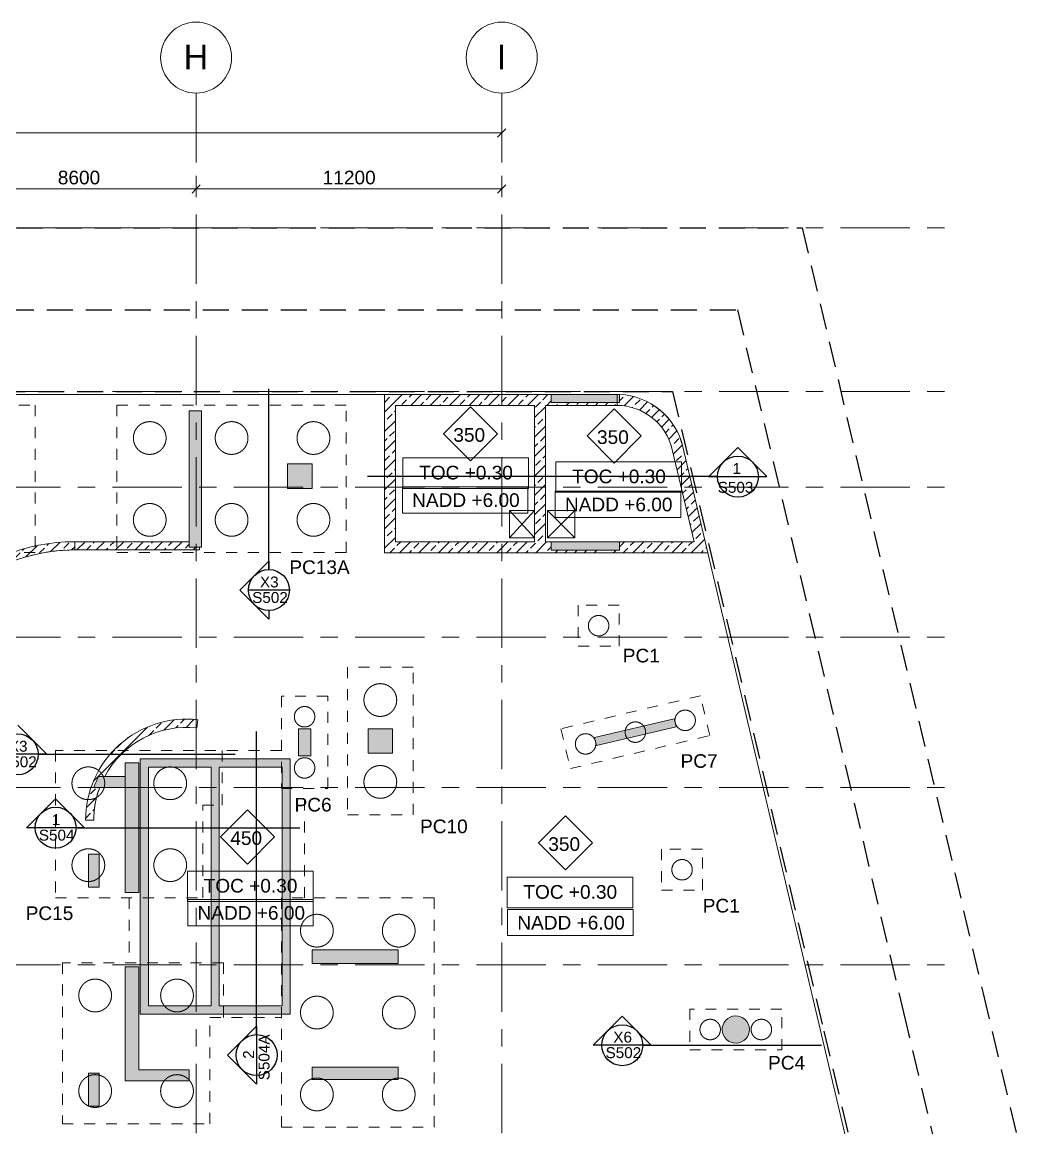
# Model space of a CAD drawing. Header units: millimetres. Extents: x -13051 to 175228, y -26353 to 75386.
# Drawn here: x 67793 to 104396, y 11369 to 51881 of the extents above; entities that cross this region are included whole.
import ezdxf

# ---------------------------------------------------------------- set-up
doc = ezdxf.new("R2010")
doc.units = ezdxf.units.MM
for name, pattern in [('DASH 2mm', [800, 400, -400]), ('Dashed', [3810, 2540, -1270]), ('Grid Line', [4445, 2540, -635, 635, -635]), ('Hidden', [1428.75, 952.5, -476.25])]:
    doc.linetypes.add(name, pattern=pattern)
for name, color, linetype, lineweight in [('A-ANNO-DIMS', 211, 'Continuous', 5), ('A-ANNO-DIMS-200', 211, 'Continuous', 5), ('A-DETL', 90, 'Continuous', 5), ('A-WALL', 113, 'Continuous', 5), ('A-WALL-HDLN', 110, 'Continuous', 5), ('A-WALL-PATT', 111, 'Continuous', 15), ('G-ANNO-DIMS', 111, 'Continuous', 5), ('G-ANNO-TEXT', 231, 'Continuous', 5), ('I-WALL', 2, 'Continuous', 5), ('S-COLS', 52, 'Continuous', 5), ('S-COLS-HDLN', 52, 'Dashed', 5), ('S-FNDN', 32, 'Continuous', 15), ('S-FNDN-HDLN', 4, 'DASH 2mm', 5), ('S-FNDN-IDEN', 2, 'Continuous', 5), ('S-GRID', 1, 'Continuous', 5), ('S-GRID-IDEN', 1, 'Continuous', 5)]:
    doc.layers.add(name, color=color, linetype=linetype, lineweight=lineweight)
doc.styles.add('Arial', font='arial.ttf', dxfattribs={"height": 900})
doc.styles.add('Arial_1', font='arial.ttf', dxfattribs={"height": 500})
doc.styles.add('Arial_3', font='arial.ttf', dxfattribs={"height": 400})
doc.dimstyles.new('Diagonal_-_2_5mm_Round_5mm_-2_5', dxfattribs={"dimscale": 304.8, "dimtxt": 1.673654, "dimasz": 0.984252, "dimexe": 0.065617, "dimexo": 0.0625, "dimgap": 0.065617, "dimtad": 1, "dimdec": 0, "dimlfac": 304.8, "dimrnd": 5, "dimdsep": 46, "dimtxsty": 'Arial_1', "dimblk1": 'OBLIQUE', "dimblk2": 'OBLIQUE', "dimsah": 1, "dimcen": 0.09, "dimazin": 0, "dimtfac": 1, "dimtdec": 4, "dimtix": 1, "dimtmove": 0, "dimatfit": 3, "dimfxl": 0.005167, "dimfxlon": 1, "dimtvp": 1, "dimtolj": 1, "dimtzin": 0, "dimarcsym": 2})
pattern_1 = [(45, (0, 0), (-356.4037, 356.4037), []), (45, (356.4, 0), (-356.4037, 356.4037), [252.016, -126.008])]

# ---------------------------------------------------------------- blocks, each defined once
blk = doc.blocks.new('W SH7 - W SH-6375109-FOUNDATION LAYOUT PLAN')
at = {"layer": 'A-WALL-PATT', "lineweight": 5}
blk.add_hatch(color=256, dxfattribs=at).paths.add_polyline_path([(71076, 23844), (71570, 23844), (71570, 24244), (70595, 24244), (70533, 24113), (70477, 23980), (70426, 23844)])
at = {"layer": 'A-WALL', "lineweight": 15}
for p, q in [((71570, 24244), (70595, 24244)), ((71570, 23844), (71570, 24244)), ((70426, 23844), (71570, 23844))]:
    blk.add_line(p, q, dxfattribs=at)
blk.add_arc((73820, 22644), 3600, 153.6122, 160.5288, dxfattribs=at)
blk = doc.blocks.new('Concrete-Round-Column - P3-D750-L17m-6777132-FOUNDATION LAYOUT PLAN')
at = {"layer": 'S-COLS-HDLN'}
for start, end in [(0, 180), (180, 0)]:
    blk.add_arc((0, 0), 375, start, end, dxfattribs=at)
blk = doc.blocks.new('Concrete-Round-Column - P3-D1200-L17m-6780020-FOUNDATION LAYOUT PLAN')
at = {"layer": 'S-COLS-HDLN'}
for start, end in [(0, 180), (180, 0)]:
    blk.add_arc((0, 0), 600, start, end, dxfattribs=at)
blk = doc.blocks.new('Concrete-Round-Column - P3-D1200-L17m-V2-FOUNDATION LAYOUT PLAN')
at = {"layer": 'S-COLS-HDLN'}
for start, end in [(94.7296, 180), (85.4034, 94.5966), (0, 85.2704), (180, 0)]:
    blk.add_arc((0, 0), 600, start, end, dxfattribs=at)
blk = doc.blocks.new('Grid - M_Grid Head - Circle-4284405-FOUNDATION LAYOUT PLAN')
at = {"layer": 'S-GRID-IDEN'}
blk.add_circle((0, 0), 6.5, dxfattribs=at)
blk = doc.blocks.new('DIMBLOCK7-FOUNDATION LAYOUT PLAN')
at = {"layer": 'A-ANNO-DIMS-200'}
for p, q in [((65570, 45768), (65570, 46248)), ((74170, 45768), (74170, 46248)), ((65570, 45768), (74170, 45768)), ((65570, 45768), (65570, 45748)), ((74170, 45768), (74170, 45748))]:
    blk.add_line(p, q, dxfattribs=at)
at = {"layer": 'A-ANNO-DIMS-200', "lineweight": 15}
for p, q in [((65570, 45768), (65720, 45918)), ((74170, 45768), (74320, 45918)), ((65570, 45768), (65420, 45618)), ((74170, 45768), (74020, 45618))]:
    blk.add_line(p, q, dxfattribs=at)
at = {"layer": 'A-ANNO-DIMS-200', "color": 0, "insert": (69101, 46438), "char_height": 500, "width": 1845.88, "attachment_point": 1, "line_spacing_factor": 0.941778, "style": 'Arial_1'}
blk.add_mtext('8600', dxfattribs=at)
blk = doc.blocks.new('_Oblique')
at = {"color": 0, "linetype": 'ByBlock', "lineweight": -2}
blk.add_line((-0.5, -0.5), (0.5, 0.5), dxfattribs=at)
blk = doc.blocks.new('DIMBLOCK8-FOUNDATION LAYOUT PLAN')
at = {"layer": 'A-ANNO-DIMS-200'}
for p, q in [((74170, 45768), (74170, 46248)), ((85370, 45768), (85370, 46248)), ((74170, 45768), (85370, 45768)), ((74170, 45768), (74170, 45748)), ((85370, 45768), (85370, 45748))]:
    blk.add_line(p, q, dxfattribs=at)
at = {"layer": 'A-ANNO-DIMS-200', "lineweight": 15}
for p, q in [((74170, 45768), (74320, 45918)), ((85370, 45768), (85520, 45918)), ((74170, 45768), (74020, 45618)), ((85370, 45768), (85220, 45618))]:
    blk.add_line(p, q, dxfattribs=at)
at = {"layer": 'A-ANNO-DIMS-200', "color": 0, "insert": (78808, 46438), "char_height": 500, "width": 2307.36, "attachment_point": 1, "line_spacing_factor": 0.941778, "style": 'Arial_1'}
blk.add_mtext('11200', dxfattribs=at)
blk = doc.blocks.new('DIMBLOCK9-FOUNDATION LAYOUT PLAN')
at = {"layer": 'A-ANNO-DIMS-200'}
for p, q in [((16570, 47819), (16570, 48299)), ((85370, 47819), (85370, 48299)), ((16570, 47819), (85370, 47819)), ((16570, 47819), (16570, 47799)), ((85370, 47819), (85370, 47799))]:
    blk.add_line(p, q, dxfattribs=at)
at = {"layer": 'A-ANNO-DIMS-200', "lineweight": 15}
for p, q in [((16570, 47819), (16420, 47669)), ((16570, 47819), (16720, 47969)), ((85370, 47819), (85220, 47669)), ((85370, 47819), (85520, 47969))]:
    blk.add_line(p, q, dxfattribs=at)
at = {"layer": 'A-ANNO-DIMS-200', "color": 0, "insert": (50008, 48489), "char_height": 500, "width": 2307.36, "attachment_point": 1, "line_spacing_factor": 0.941778, "style": 'Arial_1'}
blk.add_mtext('68800', dxfattribs=at)
blk = doc.blocks.new('BAI-AN_TAG_MAT_THK - BAI-AN_TAG_MAT_THK-4190347-FOUNDATION LAYOUT PLAN')
at = {"layer": 'S-FNDN-IDEN'}
for p, q in [((-3.14, 0.25), (1.81, 5.2)), ((1.81, 5.2), (6.76, 0.25)), ((-3.14, 0.25), (1.81, -4.7)), ((1.81, -4.7), (6.76, 0.25))]:
    blk.add_line(p, q, dxfattribs=at)
blk = doc.blocks.new('Spot Elevations - Spot Elevation _Str_ Plan_-2609302-FOUNDATION LAYOUT PLAN')
at = {"layer": 'G-ANNO-DIMS'}
for p, q in [((-11.5, 5.8), (11.5, 5.8)), ((-11.5, 0.2), (-11.5, 5.8)), ((11.5, 0.2), (11.5, 5.8)), ((-11.5, 0.2), (11.5, 0.2))]:
    blk.add_line(p, q, dxfattribs=at)

msp = doc.modelspace()

# ---------------------------------------------------------------- hatches: boundary and pattern name
at = {"layer": 'A-WALL-PATT', "lineweight": 5}
for points in [[(89685.0626, 37940.1837), (89685.0626, 38240.1837), (87185.0632, 38240.1837), (87185.0632, 37940.1837)], [(74369.756, 32644.1661), (74369.756, 37644.1661), (73919.756, 37644.1661), (73919.756, 32644.1661), (73967.3243, 32644.1661)], [(89685.0629, 32540.1837), (89685.0629, 32840.1837), (87185.0632, 32840.1837), (87185.0632, 32540.1837)], [(88841.9598, 25377.1918), (91761.3982, 26067.7562), (91692.3418, 26359.7), (88772.9033, 25669.1356)], [(72069.7792, 19994.3012), (72069.7792, 24740.8206), (71569.7792, 24740.8206), (71569.7792, 19994.3012)], [(72521.8555, 24590.8206), (77319.756, 24590.8206), (77319.756, 24890.8206), (72119.7792, 24890.8206), (72119.7792, 24590.8206), (72419.7792, 24590.8206)], [(77319.756, 15840.8206), (77619.756, 15840.8206), (77619.756, 24890.8206), (77319.756, 24890.8206), (77319.756, 19638.9182)], [(72119.7792, 15840.8206), (72419.7792, 15840.8206), (72419.7792, 24590.8206), (72119.7792, 24590.8206), (72119.7792, 17543.8672)], [(74719.756, 15840.8206), (75019.756, 15840.8206), (75019.756, 24590.8206), (74719.756, 24590.8206), (74719.756, 17543.8672)], [(78419.756, 17389.3012), (81569.756, 17389.3012), (81569.756, 17889.3012), (78419.756, 17889.3012), (78419.756, 17543.8672)], [(72069.7792, 13494.1661), (72069.7792, 17269.1661), (71569.7792, 17269.1661), (71569.7792, 13494.1661)], [(77619.756, 15540.8206), (77619.756, 15840.8206), (72119.7792, 15840.8206), (72119.7792, 15540.8206), (75412.793, 15540.8206)], [(72521.8555, 13094.1661), (73919.756, 13094.1661), (73919.756, 13494.1661), (71569.7792, 13494.1661), (71569.7792, 13094.1661)], [(79749.1993, 13144.1661), (81569.756, 13144.1661), (81569.756, 13594.1661), (78419.756, 13594.1661), (78419.756, 13144.1661)]]:
    msp.add_hatch(color=256, dxfattribs=at).paths.add_polyline_path(points)
at = {"layer": 'I-WALL'}
h = msp.add_hatch(dxfattribs=at)
h.set_pattern_fill('FP_1', color=1, style=0, pattern_type=2)
h.set_pattern_definition(pattern_1)
h.paths.add_polyline_path([(89600.7245, 37840.1837), (89600.7245, 37940.1837), (87185.0632, 37940.1837), (87185.0632, 38240.1837), (81073.4823, 38240.1837), (81073.4823, 37840.1837), (87185.0632, 37840.1837)])
h = msp.add_hatch(dxfattribs=at)
h.set_pattern_fill('FP_1', color=1, style=0, pattern_type=2)
h.set_pattern_definition(pattern_1)
h.paths.add_polyline_path([(91620.3363, 36223.8292), (92009.5891, 36315.9283), (91963.4473, 36484.432), (91905.6497, 36649.3017), (91836.4788, 36809.7322), (91756.2723, 36964.94), (91665.422, 37114.1672), (91564.3713, 37256.6851), (91453.614, 37391.7975), (91312.9493, 37537.9493), (91205.1876, 37637.2063), (91068.7316, 37746.3041), (90924.9895, 37845.6054), (90774.6631, 37934.6253), (90618.4867, 38012.929), (90457.2228, 38080.1342), (90291.6591, 38135.9125), (90122.6041, 38179.9916), (89950.8835, 38212.1563), (89777.3357, 38232.2494), (89685.0626, 38236.4386), (89685.0626, 37940.1837), (89599.6824, 37940.1837), (89598.6405, 37840.1946), (89753.3705, 37832.8689), (89907.1396, 37814.1574), (90059.111, 37784.162), (90208.4579, 37743.0459), (90354.3678, 37691.0328), (90496.0466, 37628.4057), (90632.7235, 37555.5053), (90763.6549, 37472.7284), (90888.1283, 37380.5253), (91005.4665, 37279.3977), (91115.031, 37169.8958), (91216.2257, 37052.6155), (91312.9493, 36921.166), (91391.3517, 36797.3108), (91464.3302, 36660.6756), (91527.0383, 36519.0326), (91579.1348, 36373.1526)])
h = msp.add_hatch(dxfattribs=at)
h.set_pattern_fill('FP_1', color=1, style=0, pattern_type=2)
h.set_pattern_definition(pattern_1)
h.paths.add_polyline_path([(81473.4823, 32440.1837), (81473.4823, 37840.1837), (81073.4823, 37840.1837), (81073.4823, 32440.1837), (81194.668, 32440.1837)])
h = msp.add_hatch(dxfattribs=at)
h.set_pattern_fill('FP_1', color=1, style=0, pattern_type=2)
h.set_pattern_definition(pattern_1)
h.paths.add_polyline_path([(86974.067, 32840.1837), (86974.067, 37840.1837), (86574.067, 37840.1837), (86574.067, 32840.1837)])
h = msp.add_hatch(dxfattribs=at)
h.set_pattern_fill('FP_2', color=1, style=0, pattern_type=2)
h.set_pattern_definition(pattern_1)
h.paths.add_polyline_path([(92831.9677, 32840.1837), (92009.5891, 36315.9283), (91620.3363, 36223.8292), (92420.9237, 32840.1837), (92758.418, 32840.1837)])
h = msp.add_hatch(dxfattribs=at)
h.set_pattern_fill('FP_1', color=21, style=0, pattern_type=2)
h.set_pattern_definition(pattern_1)
h.paths.add_polyline_path([(63322.2438, 26322.5963), (63336.1561, 26602.0441), (63362.269, 26880.6167), (63400.5327, 27157.7817), (63450.8739, 27433.0095), (63513.1965, 27705.774), (63601.437, 28019.1222), (63673.2866, 28241.8334), (63770.7481, 28504.1038), (63879.5797, 28761.8637), (63999.5732, 29014.6207), (64130.4994, 29261.8914), (64272.108, 29503.2034), (64424.1284, 29738.0955), (64586.27, 29966.1187), (64758.2229, 30186.8372), (64939.6585, 30399.8292), (65130.23, 30604.6875), (65329.5732, 30801.0208), (65537.3071, 30988.4536), (65753.0346, 31166.6278), (65976.3435, 31335.2029), (66206.807, 31493.8567), (66443.9845, 31642.2859), (66687.4228, 31780.2069), (66936.6566, 31907.356), (67191.2096, 32023.4903), (67450.5994, 32128.3891), (67692.5321, 32214.6161), (67937.7332, 32291.0673), (68185.8039, 32357.6185), (68436.3451, 32414.1626), (68688.9536, 32460.6086), (68943.223, 32496.8818), (69198.7443, 32522.9236), (69455.1057, 32538.6919), (69719.756, 32544.1661), (69719.756, 32844.1661), (69432.6906, 32838.0135), (69146.1525, 32819.5671), (68860.6678, 32788.8608), (68576.761, 32745.9509), (68294.9533, 32690.9162), (68015.7624, 32623.8579), (67739.7011, 32544.8991), (67467.2763, 32454.1847), (67198.9883, 32351.8815), (66935.33, 32238.1773), (66676.7855, 32113.2808), (66423.8297, 31977.4216), (66176.9272, 31830.8491), (65936.5313, 31673.8326), (65703.0837, 31506.6603), (65477.013, 31329.6393), (65258.7345, 31143.0947), (65048.6491, 30947.3692), (64847.1425, 30742.8222), (64654.585, 30529.8294), (64471.33, 30308.7819), (64297.7143, 30080.0857), (64134.0565, 29844.1609), (63980.6574, 29601.4407), (63837.7987, 29352.371), (63705.7427, 29097.4091), (63584.7319, 28837.0233), (63474.9887, 28571.6918), (63376.7145, 28301.902), (63287.6535, 28019.1222), (63215.2738, 27750.9365), (63152.4038, 27470.7727), (63101.5953, 27188.1726), (63062.9417, 26903.655), (63036.5138, 26617.7425), (63022.3604, 26330.9603)])
h = msp.add_hatch(dxfattribs=at)
h.set_pattern_fill('FP_4', color=21, style=0, pattern_type=2)
h.set_pattern_definition([(45.08, (383.17, 0), (-355.4147, 356.402), []), (45.08, (738.6, 0), (-355.4147, 356.402), [251.666, -125.833])])
h.paths.add_polyline_path([(74291.3928, 32544.1661), (74291.3928, 32644.1661), (73919.756, 32644.1661), (73919.756, 32844.1661), (69719.756, 32844.1661), (69719.756, 32544.1661), (73967.3243, 32544.1661)])
h = msp.add_hatch(dxfattribs=at)
h.set_pattern_fill('FP_1', color=1, style=0, pattern_type=2)
h.set_pattern_definition(pattern_1)
h.paths.add_polyline_path([(92926.6097, 32440.1837), (92831.9677, 32840.1837), (89685.0629, 32840.1837), (89685.0629, 32540.1837), (87185.0632, 32540.1837), (87185.0632, 32840.1837), (81473.4823, 32840.1837), (81473.4823, 32440.1837), (92758.418, 32440.1837)])
h = msp.add_hatch(dxfattribs=at)
h.set_pattern_fill('FP_1', color=21, style=0, pattern_type=2)
h.set_pattern_definition(pattern_1)
h.paths.add_polyline_path([(70419.756, 22644.3279), (70422.3069, 22776.0026), (70432.3666, 22936.8912), (70450.0428, 23097.1339), (70475.2949, 23256.3573), (70508.0658, 23414.2033), (70548.2819, 23570.3178), (70616.6119, 23784.4456), (70638.5002, 23844.1661), (70425.6434, 23844.1661), (70476.6647, 23979.7336), (70533.0983, 24113.139), (70594.8529, 24244.1661), (70819.6697, 24244.1661), (70920.2676, 24419.9876), (71031.1576, 24589.5063), (71151.9459, 24752.1204), (71282.2038, 24907.2527), (71421.4689, 25054.3526), (71569.247, 25192.898), (71725.0135, 25322.397), (71888.2155, 25442.39), (72058.2736, 25552.451), (72234.5843, 25652.1894), (72416.5218, 25741.2512), (72603.4401, 25819.3201), (72794.6759, 25886.1192), (72989.5503, 25941.4112), (73187.3716, 25985), (73387.4376, 26016.7307), (73589.0382, 26036.4908), (73791.4578, 26044.2101), (73993.9779, 26039.8612), (74195.8795, 26023.4596), (74229.0669, 26321.6183), (74015.2602, 26339.1592), (73800.7963, 26344.2793), (73586.3962, 26336.9615), (73372.7805, 26317.2304), (73160.6674, 26285.1523), (72950.7699, 26240.835), (72743.7937, 26184.4275), (72521.8555, 26108.6547), (72341.3758, 26036.1404), (72147.287, 25944.7593), (71958.8204, 25842.2833), (71776.6096, 25729.0569), (71601.2672, 25605.4607), (71433.3826, 25471.9103), (71273.5201, 25328.8545), (71122.2172, 25176.7742), (70979.9824, 25016.1808), (70847.294, 24847.614), (70724.5979, 24671.6406), (70594.8529, 24456.3565), (70510.7978, 24299.8628), (70420.4125, 24105.3083), (70341.4545, 23905.8424), (70274.1894, 23702.1358), (70218.8432, 23494.8732), (70175.6021, 23284.7514), (70144.6113, 23072.4767), (70125.975, 22858.7627), (70119.756, 22644.3279)])
at = {"layer": 'S-COLS'}
for points in [[(78419.756, 34794.1759), (78419.756, 35694.1759), (77519.756, 35694.1759), (77519.756, 34794.1759), (78303.7305, 34794.1759)], [(78369.756, 24994.1661), (78369.756, 25994.1661), (77919.756, 25994.1661), (77919.756, 24994.1661), (78303.7305, 24994.1661)], [(80469.756, 25094.1661), (81369.756, 25094.1661), (81369.756, 25994.1661), (80469.756, 25994.1661), (80469.756, 25924.0712)], [(70619.756, 20194.1661), (70619.756, 21394.1661), (70219.756, 21394.1661), (70219.756, 20194.1661)], [(93984.2321, 14474.5152), (94061.7647, 14486.5374), (94136.462, 14510.5403), (94206.4848, 14545.933), (94270.1088, 14591.8438), (94325.7676, 14647.1425), (94372.0904, 14710.4672), (94407.9368, 14780.2588), (94432.424, 14854.7988), (94444.9491, 14932.2517), (94445.2037, 15010.7104), (94433.1815, 15088.2429), (94409.1786, 15162.9402), (94373.786, 15232.963), (94327.8751, 15296.5871), (94272.5765, 15352.2458), (94203.8868, 15401.3242), (94139.4601, 15434.415), (94064.9202, 15458.9022), (93987.4673, 15471.4273), (93909.0086, 15471.6819), (93831.476, 15459.6598), (93756.7787, 15435.6569), (93686.7559, 15400.2642), (93623.1318, 15354.3534), (93567.4731, 15299.0547), (93521.1503, 15235.73), (93481.1524, 15153.3009), (93460.8167, 15091.3984), (93448.2916, 15013.9455), (93448.037, 14935.4868), (93460.0592, 14857.9543), (93484.0621, 14783.2569), (93519.4547, 14713.2342), (93565.3656, 14649.6101), (93620.6642, 14593.9514), (93683.989, 14547.6286), (93753.7806, 14511.7822), (93828.3205, 14487.295), (93905.7734, 14474.7699)], [(70619.756, 12169.1661), (70619.756, 13369.1661), (70219.756, 13369.1661), (70219.756, 12169.1661)]]:
    msp.add_hatch(color=256, dxfattribs=at).paths.add_polyline_path(points)

# ---------------------------------------------------------------- linework, layer by layer
at = {"layer": 'A-DETL', "color": 10, "linetype": 'Hidden', "lineweight": 25}
for p, q in [((7595.9399, 44343.8523), (96377.5386, 44343.8523)), ((96377.5386, 44343.8523), (103013.9395, 16292.3989)), ((103013.9395, 16292.3989), (104395.6096, 10453.4472))]:
    msp.add_line(p, q, dxfattribs=at)
at = {"layer": 'A-DETL', "color": 6, "linetype": 'Hidden', "lineweight": 25}
for p, q in [((10125.5951, 41343.7477), (94004.5138, 41343.7477)), ((94004.5138, 41343.7477), (100095.0849, 15599.3673)), ((100095.0849, 15599.3673), (101501.4718, 9696.5095))]:
    msp.add_line(p, q, dxfattribs=at)
at = {"layer": 'A-DETL', "color": 5, "linetype": 'Hidden', "lineweight": 25}
for p, q in [((12655.2502, 38343.6432), (91631.4889, 38343.6432)), ((91631.4889, 38343.6432), (97173.5443, 14917.609)), ((97173.5443, 14917.609), (98582.5048, 9003.9496))]:
    msp.add_line(p, q, dxfattribs=at)
at = {"layer": 'A-DETL', "color": 30, "linetype": 'Hidden', "lineweight": 25}
for p, q in [((12655.2502, 38343.6432), (91631.4889, 38343.6432)), ((91631.4889, 38343.6432), (97173.5443, 14917.609)), ((97173.5443, 14917.609), (98582.5048, 9003.9496))]:
    msp.add_line(p, q, dxfattribs=at)
at = {"layer": 'A-DETL', "lineweight": 25}
for p, q in [((76836.1354, 31823.9489), (76836.1354, 38439.9966)), ((94024.4804, 36292.0726), (92961.98, 35229.5731)), ((95086.98, 35229.5724), (94024.4804, 36292.0726)), ((93274.48, 35229.5729), (80454.48, 35229.5729)), ((92961.98, 35229.5731), (93274.48, 35229.5731)), ((93274.48, 35229.5724), (94774.48, 35229.5724)), ((94774.48, 35229.5724), (95086.98, 35229.5724)), ((75773.6358, 31073.9485), (76836.1353, 32136.4489)), ((76836.1353, 32136.4489), (76836.1353, 31823.9489)), ((76836.136, 30011.4489), (75773.6358, 31073.9485)), ((77586.1357, 31073.9486), (76086.1357, 31073.9486)), ((76836.136, 30323.9489), (76836.136, 30011.4489)), ((67634.6267, 26117.5839), (68697.1271, 25055.0843)), ((76387.22, 14786.5601), (76387.22, 25886.5601)), ((68384.6271, 25055.0836), (66884.6271, 25055.0836)), ((68697.1271, 25055.0843), (68384.6271, 25055.0843)), ((68384.6271, 25055.0842), (75596.8011, 25055.0842)), ((67956.0545, 22367.5603), (69018.5541, 23430.0606)), ((69018.5541, 23430.0606), (70081.0545, 22367.561)), ((68268.5545, 22367.5603), (67956.0545, 22367.5603)), ((69768.5545, 22367.5603), (68268.5545, 22367.5603)), ((70081.0545, 22367.561), (69768.5545, 22367.561)), ((69768.5545, 22367.5609), (77968.5545, 22367.5609)), ((88723.8731, 14398.307), (89786.3727, 15460.8072)), ((89786.3727, 15460.8072), (90848.8731, 14398.3077)), ((75324.7203, 14036.5597), (76387.2198, 15099.0601)), ((76387.2198, 15099.0601), (76387.2198, 14786.5601)), ((76387.2205, 14786.5601), (76387.2205, 13286.5601)), ((89036.3731, 14398.307), (88723.8731, 14398.307)), ((90536.3731, 14398.307), (89036.3731, 14398.307)), ((90848.8731, 14398.3077), (90536.3731, 14398.3077)), ((90536.3731, 14398.3076), (97088.547, 14398.3076)), ((76387.2205, 12974.0601), (75324.7203, 14036.5597)), ((76387.2205, 13286.5601), (76387.2205, 12974.0601))]:
    msp.add_line(p, q, dxfattribs=at)
at = {"layer": 'A-DETL'}
for p, q in [((81727.2587, 34854.5), (86327.2587, 34854.5)), ((81727.2587, 33894.5), (81727.2587, 34854.5)), ((86327.2587, 34854.5), (86327.2587, 33894.5)), ((87327.2587, 34694.5), (91927.2587, 34694.5)), ((87327.2587, 33734.5), (87327.2587, 34694.5)), ((91927.2587, 34694.5), (91927.2587, 33734.5)), ((86327.2587, 33894.5), (81727.2587, 33894.5)), ((91927.2587, 33734.5), (87327.2587, 33734.5)), ((73861.3082, 19732.4274), (78461.3082, 19732.4274)), ((73861.3082, 18772.4274), (73861.3082, 19732.4274)), ((78461.3082, 19732.4274), (78461.3082, 18772.4274)), ((85581.3082, 19372.4274), (90181.3082, 19372.4274)), ((85581.3082, 18412.4274), (85581.3082, 19372.4274)), ((90181.3082, 19372.4274), (90181.3082, 18412.4274)), ((78461.3082, 18772.4274), (73861.3082, 18772.4274)), ((90181.3082, 18412.4274), (85581.3082, 18412.4274))]:
    msp.add_line(p, q, dxfattribs=at)
at = {"layer": 'A-DETL', "lineweight": 13}
for p, q in [((86574.067, 33990.1837), (85649.756, 32990.1837)), ((85649.756, 33990.1837), (86574.067, 32990.1837)), ((88049.756, 33990.1837), (87049.756, 32990.1837)), ((87049.756, 33990.1837), (88049.756, 32990.1837))]:
    msp.add_line(p, q, dxfattribs=at)
at = {"layer": 'A-DETL', "lineweight": 25}
for centre in [(94024.48, 35229.5727), (76836.1357, 31073.9489), (67634.6271, 25055.0839), (69018.5545, 22367.5606), (89786.3731, 14398.3073), (76387.2202, 14036.5601)]:
    msp.add_circle(centre, 750, dxfattribs=at)
at = {"layer": 'A-WALL-HDLN'}
for p, q in [((89602.8084, 38240.1729), (89599.683, 37940.2333)), ((89600.7245, 38240.1837), (89600.7245, 37940.2334))]:
    msp.add_line(p, q, dxfattribs=at)
msp.add_arc((89576.7591, 35740.3086), 2500, 87.51666709, 89.38339625, dxfattribs=at)
at = {"layer": 'I-WALL'}
for p, q in [((81073.4823, 38240.1837), (87185.0632, 38240.1837)), ((81073.4823, 32440.1837), (81073.4823, 38240.1837)), ((86574.067, 37840.1837), (81473.4823, 37840.1837)), ((81473.4823, 37840.1837), (81473.4823, 32840.1837)), ((86574.067, 32840.1837), (86574.067, 37840.1837)), ((89600.7245, 37840.1837), (86974.067, 37840.1837)), ((86974.067, 37840.1837), (86974.067, 32840.1837)), ((89599.6824, 37940.1837), (89598.6405, 37840.1946)), ((89600.7245, 37940.1837), (89600.7245, 37840.1837)), ((92420.9237, 32840.1837), (91620.3363, 36223.8292)), ((92009.5891, 36315.9283), (92926.6097, 32440.1837)), ((69719.756, 32844.1661), (73919.756, 32844.1661)), ((69719.756, 32544.1661), (69719.756, 32844.1661)), ((81473.4823, 32840.1837), (86574.067, 32840.1837)), ((86974.067, 32840.1837), (87185.0632, 32840.1837)), ((89685.0629, 32840.1837), (92420.9237, 32840.1837)), ((74291.3928, 32544.1661), (69719.756, 32544.1661)), ((74291.3928, 32544.1661), (74291.3928, 32644.1661)), ((92926.6097, 32440.1837), (81073.4823, 32440.1837)), ((74195.8795, 26023.4596), (74229.0669, 26321.6183)), ((70119.756, 22644.3279), (70419.756, 22644.3279))]:
    msp.add_line(p, q, dxfattribs=at)
at = {"layer": 'I-WALL', "lineweight": 15}
for p, q in [((89685.0626, 38240.1837), (87185.0632, 38240.1837)), ((87185.0632, 38240.1837), (87185.0632, 37940.1837)), ((89685.0626, 37940.1837), (89685.0626, 38240.1837)), ((87185.0632, 37940.1837), (89685.0626, 37940.1837)), ((74369.756, 37644.1661), (73919.756, 37644.1661)), ((73919.756, 37644.1661), (73919.756, 32644.1661)), ((74369.756, 32644.1661), (74369.756, 37644.1661)), ((89685.0629, 32840.1837), (87185.0632, 32840.1837)), ((87185.0632, 32840.1837), (87185.0632, 32540.1837)), ((89685.0629, 32540.1837), (89685.0629, 32840.1837)), ((73919.756, 32644.1661), (74369.756, 32644.1661)), ((87185.0632, 32540.1837), (89685.0629, 32540.1837)), ((91692.3418, 26359.7), (88772.9033, 25669.1356)), ((91761.3982, 26067.7562), (91692.3418, 26359.7)), ((88841.9598, 25377.1918), (91761.3982, 26067.7562)), ((88772.9033, 25669.1356), (88841.9598, 25377.1918)), ((72069.7792, 24740.8206), (71569.7792, 24740.8206)), ((71569.7792, 24740.8206), (71569.7792, 19994.3012)), ((72069.7792, 19994.3012), (72069.7792, 24740.8206)), ((77619.756, 24890.8206), (72119.7792, 24890.8206)), ((72119.7792, 24890.8206), (72119.7792, 15540.8206)), ((77619.756, 15540.8206), (77619.756, 24890.8206)), ((72419.7792, 24590.8206), (74719.756, 24590.8206)), ((72419.7792, 15840.8206), (72419.7792, 24590.8206)), ((74719.756, 24590.8206), (74719.756, 15840.8206)), ((75019.756, 15840.8206), (75019.756, 24590.8206)), ((75019.756, 24590.8206), (77319.756, 24590.8206)), ((77319.756, 24590.8206), (77319.756, 15840.8206)), ((71569.7792, 19994.3012), (72069.7792, 19994.3012)), ((81569.756, 17889.3012), (78419.756, 17889.3012)), ((78419.756, 17889.3012), (78419.756, 17389.3012)), ((81569.756, 17389.3012), (81569.756, 17889.3012)), ((72069.7792, 17269.1661), (71569.7792, 17269.1661)), ((71569.7792, 17269.1661), (71569.7792, 13094.1661)), ((72069.7792, 13494.1661), (72069.7792, 17269.1661)), ((78419.756, 17389.3012), (81569.756, 17389.3012)), ((74719.756, 15840.8206), (72419.7792, 15840.8206)), ((77319.756, 15840.8206), (75019.756, 15840.8206)), ((72119.7792, 15540.8206), (77619.756, 15540.8206)), ((73919.756, 13494.1661), (72069.7792, 13494.1661)), ((73919.756, 13094.1661), (73919.756, 13494.1661)), ((81569.756, 13594.1661), (78419.756, 13594.1661)), ((78419.756, 13594.1661), (78419.756, 13144.1661)), ((81569.756, 13144.1661), (81569.756, 13594.1661)), ((71569.7792, 13094.1661), (73919.756, 13094.1661)), ((78419.756, 13144.1661), (81569.756, 13144.1661))]:
    msp.add_line(p, q, dxfattribs=at)
at = {"layer": 'I-WALL', "flags": 128}
for points in [[(67450.5994, 32128.3891), (67692.5321, 32214.6161), (67937.7332, 32291.0673), (68185.8039, 32357.6185), (68436.3451, 32414.1626), (68688.9536, 32460.6086), (68943.223, 32496.8818), (69198.7443, 32522.9236), (69455.1057, 32538.6919), (69711.8899, 32544.1611)], [(69711.8899, 32544.1611), (69715.8241, 32544.1649), (69719.756, 32544.1661)], [(70422.3069, 22776.0026), (70432.3666, 22936.8912), (70450.0428, 23097.1339), (70475.2949, 23256.3573), (70508.0658, 23414.2033), (70548.2819, 23570.3178), (70595.848, 23724.3352)], [(70595.848, 23724.3352), (70616.6119, 23784.4456), (70638.5002, 23844.1661)], [(70419.756, 22644.3279), (70420.3938, 22710.1838), (70422.3069, 22776.0026)]]:
    msp.add_lwpolyline(points, dxfattribs=at)
at = {"layer": 'I-WALL'}
for centre, radius, start, end in [((89576.7591, 35740.3086), 2500, 13.31166667, 87.51552989), ((89576.7591, 35740.3086), 2100, 13.31166667, 89.40298291), ((69719.756, 26144.1661), 6700, 90, 178.4024023), ((69719.756, 26144.1661), 6400, 100.7751022, 102.12401037), ((69719.756, 26144.1661), 6400, 98.3256972, 99.69958008), ((69719.756, 26144.1661), 6400, 95.84272391, 97.27810551), ((69719.756, 26144.1661), 6400, 93.24148579, 94.85859909), ((69719.756, 26144.1661), 6400, 90.02043748, 92.44047105), ((69719.756, 26144.1661), 6400, 105.6382843, 106.99065249), ((69719.756, 26144.1661), 6400, 103.21034336, 104.55317725), ((73819.756, 22644.3279), 3700, 83.64867915, 180), ((73819.756, 22644.3279), 3400, 83.64867915, 151.93060327), ((73819.756, 22644.3279), 3400, 163.17246001, 164.7252105), ((73819.756, 22644.3279), 3400, 159.38655959, 161.88307582), ((73819.756, 22644.3279), 3400, 171.73148923, 173.27184081), ((73819.756, 22644.3279), 3400, 168.88472031, 170.41784671), ((73819.756, 22644.3279), 3400, 166.03299078, 167.56974362), ((73819.756, 22644.3279), 3400, 177.41673597, 179.94799592), ((73819.756, 22644.3279), 3400, 174.57516973, 176.13663703)]:
    msp.add_arc(centre, radius, start, end, dxfattribs=at)
at = {"layer": 'S-COLS', "lineweight": 15}
for p, q in [((78419.756, 35694.1759), (77519.756, 35694.1759)), ((77519.756, 35694.1759), (77519.756, 34794.1759)), ((78419.756, 34794.1759), (78419.756, 35694.1759)), ((77519.756, 34794.1759), (78419.756, 34794.1759)), ((78369.756, 25994.1661), (77919.756, 25994.1661)), ((77919.756, 25994.1661), (77919.756, 24994.1661)), ((78369.756, 24994.1661), (78369.756, 25994.1661)), ((81369.756, 25994.1661), (80469.756, 25994.1661)), ((80469.756, 25994.1661), (80469.756, 25094.1661)), ((81369.756, 25094.1661), (81369.756, 25994.1661)), ((77919.756, 24994.1661), (78369.756, 24994.1661)), ((80469.756, 25094.1661), (81369.756, 25094.1661)), ((70619.756, 21394.1661), (70219.756, 21394.1661)), ((70219.756, 21394.1661), (70219.756, 20194.1661)), ((70619.756, 20194.1661), (70619.756, 21394.1661)), ((70219.756, 20194.1661), (70619.756, 20194.1661)), ((70619.756, 13369.1661), (70219.756, 13369.1661)), ((70219.756, 13369.1661), (70219.756, 12169.1661)), ((70619.756, 12169.1661), (70619.756, 13369.1661)), ((70219.756, 12169.1661), (70619.756, 12169.1661))]:
    msp.add_line(p, q, dxfattribs=at)
for start, end in [(13.31406674, 193.31406674), (193.31406674, 13.31406674)]:
    msp.add_arc((93946.6203, 14973.0986), 500, start, end, dxfattribs=at)
at = {"layer": 'S-COLS-HDLN'}
for centre, start, end in [((70219.756, 20994.3012), 0, 180), ((70219.756, 20994.3012), 180, 0), ((70469.756, 16219.1661), 0, 180), ((70469.756, 16219.1661), 180, 0), ((70469.756, 12719.1661), 0, 180), ((70469.756, 12719.1661), 180, 0)]:
    msp.add_arc(centre, 600, start, end, dxfattribs=at)
at = {"layer": 'S-FNDN'}
for p, q in [((87185.0632, 38240.1837), (65819.756, 38240.1837)), ((102072.8581, -6332.5824), (92007.7272, 36315.8035)), ((85649.756, 33990.1837), (86574.067, 33990.1837)), ((85649.756, 32990.1837), (85649.756, 33990.1837)), ((86574.067, 33990.1837), (86574.067, 32990.1837)), ((87049.756, 33990.1837), (88049.756, 33990.1837)), ((87049.756, 32990.1837), (87049.756, 33990.1837)), ((88049.756, 33990.1837), (88049.756, 32990.1837)), ((86574.067, 32990.1837), (85649.756, 32990.1837)), ((88049.756, 32990.1837), (87049.756, 32990.1837))]:
    msp.add_line(p, q, dxfattribs=at)
msp.add_arc((89574.8972, 35740.1837), 2500, 13.31166667, 87.47310594, dxfattribs=at)
at = {"layer": 'S-FNDN-HDLN'}
for p, q in [((62869.756, 37844.1661), (68269.756, 37844.1661)), ((68269.756, 37844.1661), (68269.756, 32444.1661)), ((79669.756, 37844.1661), (71269.756, 37844.1661)), ((71269.756, 37844.1661), (71269.756, 32444.1661)), ((79669.756, 32444.1661), (79669.756, 37844.1661)), ((68269.756, 32444.1661), (62869.756, 32444.1661)), ((71269.756, 32444.1661), (79669.756, 32444.1661)), ((88169.8093, 30517.6419), (88169.8093, 29017.6419)), ((89669.8093, 30517.6419), (88169.8093, 30517.6419)), ((89669.8093, 29017.6419), (89669.8093, 30517.6419)), ((88169.8093, 29017.6419), (89669.8093, 29017.6419)), ((79719.756, 28244.1661), (79719.756, 22844.1661)), ((82119.756, 28244.1661), (79719.756, 28244.1661)), ((82119.756, 22844.1661), (82119.756, 28244.1661)), ((78994.756, 27181.6661), (77294.756, 27181.6661)), ((77294.756, 27181.6661), (77294.756, 23806.6661)), ((78994.756, 23806.6661), (78994.756, 27181.6661)), ((92648.8806, 27202.7951), (87539.9881, 25993.7803)), ((92994.3135, 25743.1115), (92648.8806, 27202.7951)), ((87539.9881, 25993.7803), (87885.4209, 24534.0967)), ((87885.4209, 24534.0967), (92994.3135, 25743.1115)), ((77294.756, 25194.3012), (69019.756, 25194.3012)), ((69019.756, 25194.3012), (69019.756, 19794.3012)), ((75119.756, 23194.3012), (75119.756, 25194.3012)), ((77294.756, 23806.6661), (78994.756, 23806.6661)), ((78144.756, 19794.1661), (78144.756, 23806.6661)), ((74419.756, 19794.3012), (74419.756, 23194.3012)), ((74419.756, 23194.3012), (75119.756, 23194.3012)), ((79719.756, 22844.1661), (82119.756, 22844.1661)), ((91228.576, 21576.5076), (91228.576, 20076.5076)), ((92728.576, 21576.5076), (91228.576, 21576.5076)), ((92728.576, 20076.5076), (92728.576, 21576.5076)), ((91228.576, 20076.5076), (92728.576, 20076.5076)), ((69019.756, 19794.3012), (74419.756, 19794.3012)), ((71719.756, 19794.3012), (71719.756, 17419.1661)), ((82894.756, 19794.1661), (77294.756, 19794.1661)), ((77294.756, 19794.1661), (77294.756, 11394.1661)), ((82894.756, 11394.1661), (82894.756, 19794.1661)), ((69269.756, 17419.1661), (69269.756, 11519.1661)), ((75169.756, 17419.1661), (69269.756, 17419.1661)), ((75169.756, 15419.1661), (75169.756, 17419.1661)), ((74669.756, 11519.1661), (74669.756, 15419.1661)), ((74669.756, 15419.1661), (77294.756, 15419.1661)), ((92259.1203, 15723.0986), (92259.1203, 14223.0986)), ((95634.1203, 15723.0986), (92259.1203, 15723.0986)), ((95634.1203, 14223.0986), (95634.1203, 15723.0986)), ((92259.1203, 14223.0986), (95634.1203, 14223.0986)), ((69269.756, 11519.1661), (74669.756, 11519.1661)), ((77294.756, 11394.1661), (82894.756, 11394.1661))]:
    msp.add_line(p, q, dxfattribs=at)
msp.add_arc((89574.8972, 35740.1837), 2500, 87.47424313, 89.96770741, dxfattribs=at)
at = {"layer": 'S-GRID', "linetype": 'Grid Line'}
for p, q in [((74169.756, 49281.3629), (74169.756, 351.3451)), ((85369.756, 49281.3629), (85369.756, 351.3451)), ((-4454.2549, 44344.1661), (101637.4297, 44344.1661)), ((-4454.5069, 38344.1661), (101637.4297, 38344.1661)), ((-4454.5069, 34844.1661), (101637.4297, 34844.1661)), ((-4454.5069, 29344.1661), (101637.4297, 29344.1661)), ((-4454.5069, 23844.1661), (101637.4297, 23844.1661)), ((-4454.5069, 17344.1661), (101637.4297, 17344.1661))]:
    msp.add_line(p, q, dxfattribs=at)

# ---------------------------------------------------------------- block references
at = {"layer": 'A-WALL-HDLN'}
msp.add_blockref('W SH7 - W SH-6375109-FOUNDATION LAYOUT PLAN', (0, 0), dxfattribs=at)
at = {"layer": 'G-ANNO-DIMS', "xscale": 199.9999999999999, "yscale": 199.9999999999999, "zscale": 199.9999999999999}
for p in [(84051.2601, 34754.276), (89657.9432, 34614.5978), (76155.0163, 19618.3901)]:
    msp.add_blockref('Spot Elevations - Spot Elevation _Str_ Plan_-2609302-FOUNDATION LAYOUT PLAN', p, dxfattribs=at)
at = {"layer": 'G-ANNO-DIMS', "extrusion": (0, 0, -1), "xscale": 199.9999999999999, "yscale": 199.9999999999999, "zscale": 199.9999999999999}
msp.add_blockref('Spot Elevations - Spot Elevation _Str_ Plan_-2609302-FOUNDATION LAYOUT PLAN', (-87871.51, 19391.5193), dxfattribs=at)
at = {"layer": 'S-COLS-HDLN'}
for name, p in [('Concrete-Round-Column - P3-D1200-L17m-6780020-FOUNDATION LAYOUT PLAN', (72469.756, 36644.1661)), ('Concrete-Round-Column - P3-D1200-L17m-6780020-FOUNDATION LAYOUT PLAN', (75469.756, 36644.1661)), ('Concrete-Round-Column - P3-D1200-L17m-6780020-FOUNDATION LAYOUT PLAN', (78469.756, 36644.1661)), ('Concrete-Round-Column - P3-D1200-L17m-6780020-FOUNDATION LAYOUT PLAN', (72469.756, 33644.1661)), ('Concrete-Round-Column - P3-D1200-L17m-6780020-FOUNDATION LAYOUT PLAN', (75469.756, 33644.1661)), ('Concrete-Round-Column - P3-D1200-L17m-6780020-FOUNDATION LAYOUT PLAN', (78469.756, 33644.1661)), ('Concrete-Round-Column - P3-D750-L17m-6777132-FOUNDATION LAYOUT PLAN', (88919.8058, 29767.6419)), ('Concrete-Round-Column - P3-D1200-L17m-6780020-FOUNDATION LAYOUT PLAN', (80919.756, 27044.1661)), ('Concrete-Round-Column - P3-D750-L17m-6777132-FOUNDATION LAYOUT PLAN', (78144.7525, 26431.6661)), ('Concrete-Round-Column - P3-D750-L17m-6777132-FOUNDATION LAYOUT PLAN', (92091.7517, 26300.2369)), ('Concrete-Round-Column - P3-D750-L17m-6777132-FOUNDATION LAYOUT PLAN', (90267.1508, 25868.4459)), ('Concrete-Round-Column - P3-D750-L17m-6777132-FOUNDATION LAYOUT PLAN', (88442.5428, 25436.6549)), ('Concrete-Round-Column - P3-D750-L17m-6777132-FOUNDATION LAYOUT PLAN', (78144.7525, 24556.6661)), ('Concrete-Round-Column - P3-D1200-L17m-6780020-FOUNDATION LAYOUT PLAN', (70219.756, 23994.3012)), ('Concrete-Round-Column - P3-D1200-L17m-V2-FOUNDATION LAYOUT PLAN', (73219.756, 23994.3012)), ('Concrete-Round-Column - P3-D1200-L17m-6780020-FOUNDATION LAYOUT PLAN', (80919.756, 24044.1661)), ('Concrete-Round-Column - P3-D1200-L17m-6780020-FOUNDATION LAYOUT PLAN', (73219.756, 20994.3012)), ('Concrete-Round-Column - P3-D750-L17m-6777132-FOUNDATION LAYOUT PLAN', (91978.5725, 20826.5076)), ('Concrete-Round-Column - P3-D1200-L17m-6780020-FOUNDATION LAYOUT PLAN', (78594.756, 18594.1661)), ('Concrete-Round-Column - P3-D1200-L17m-6780020-FOUNDATION LAYOUT PLAN', (81594.756, 18594.1661)), ('Concrete-Round-Column - P3-D1200-L17m-6780020-FOUNDATION LAYOUT PLAN', (73469.756, 16219.1661)), ('Concrete-Round-Column - P3-D1200-L17m-6780020-FOUNDATION LAYOUT PLAN', (78594.756, 15594.1661)), ('Concrete-Round-Column - P3-D1200-L17m-6780020-FOUNDATION LAYOUT PLAN', (81594.756, 15594.1661)), ('Concrete-Round-Column - P3-D750-L17m-6777132-FOUNDATION LAYOUT PLAN', (93009.1168, 14973.0986)), ('Concrete-Round-Column - P3-D750-L17m-6777132-FOUNDATION LAYOUT PLAN', (94884.1168, 14973.0986)), ('Concrete-Round-Column - P3-D1200-L17m-6780020-FOUNDATION LAYOUT PLAN', (73469.756, 12719.1661)), ('Concrete-Round-Column - P3-D1200-L17m-6780020-FOUNDATION LAYOUT PLAN', (78594.756, 12594.1661)), ('Concrete-Round-Column - P3-D1200-L17m-6780020-FOUNDATION LAYOUT PLAN', (81594.756, 12594.1661))]:
    msp.add_blockref(name, p, dxfattribs=at)
at = {"layer": 'S-FNDN-IDEN', "xscale": 199.9999999999999, "yscale": 199.9999999999999, "zscale": 199.9999999999999}
for p in [(83863.4378, 36747.9236), (89128.9592, 36667.9236), (75690.056, 21976.3815), (87343.3382, 21758.298)]:
    msp.add_blockref('BAI-AN_TAG_MAT_THK - BAI-AN_TAG_MAT_THK-4190347-FOUNDATION LAYOUT PLAN', p, dxfattribs=at)
at = {"layer": 'S-GRID-IDEN', "xscale": 199.9999999999999, "yscale": 199.9999999999999, "zscale": 199.9999999999999, "rotation": 180}
for p in [(74169.756, 50581.3629), (85369.756, 50581.3629)]:
    msp.add_blockref('Grid - M_Grid Head - Circle-4284405-FOUNDATION LAYOUT PLAN', p, dxfattribs=at)

# ---------------------------------------------------------------- texts
at = {"layer": 'G-ANNO-DIMS', "char_height": 500, "width": 4101.409205, "attachment_point": 1, "line_spacing_factor": 0.941778, "style": 'Arial_1'}
for insert in [(82342.3396, 35626.9353), (87949.0227, 35487.2571), (74446.0958, 20491.0494), (86162.5895, 20264.1786)]:
    msp.add_mtext('TOC +0.30', dxfattribs=dict(at, insert=insert))
at = {"layer": 'G-ANNO-TEXT', "color": 7, "char_height": 400, "attachment_point": 1, "style": 'Arial_3'}
for s, insert, width in [('1', (93829.1717, 35725.2525), 384.81), ('S503', (93286.0107, 35036.8729), 1619.40875), ('X3', (76509.444, 31569.6288), 849.78875), ('S502', (76224.605, 31001.2492), 1619.40875), ('X3', (67307.9354, 25550.7638), 849.78875), ('S502', (67023.0964, 24982.3842), 1619.40875), ('1', (68883.8628, 22863.2405), 384.81), ('S504', (68407.0238, 22294.8609), 1619.40875), ('X6', (89459.6813, 14893.9872), 849.78875), ('S502', (89174.8423, 14325.6076), 1619.40875)]:
    msp.add_mtext(s, dxfattribs=dict(at, insert=insert, width=width))
at = {"layer": 'G-ANNO-TEXT', "color": 7, "lineweight": 13, "char_height": 500, "width": 4762.02375, "attachment_point": 1, "style": 'Arial_1'}
for insert in [(82086.6565, 34618.5622), (87686.6565, 34458.5622), (74220.706, 19496.4897), (85940.706, 19136.4897)]:
    msp.add_mtext('NADD +6.00', dxfattribs=dict(at, insert=insert))
at = {"layer": 'G-ANNO-TEXT', "color": 7, "char_height": 400, "attachment_point": 1, "rotation": 90, "style": 'Arial_3'}
for s, insert, width in [('S504A', (76459.9199, 13113.0294), 2084.3875), ('2', (75891.5404, 13901.8684), 384.81)]:
    msp.add_mtext(s, dxfattribs=dict(at, insert=insert, width=width))
at = {"layer": 'S-FNDN-IDEN', "char_height": 500, "attachment_point": 1, "style": 'Arial_1'}
for s, insert, width in [('350', (83595.8201, 37007.1053), 1394.93625), ('350', (88861.3415, 36927.1053), 1394.93625), ('PC13A', (77586.1383, 32161.4932), 2661.6025), ('PC1', (89806.0864, 28922.5774), 1635.4425), ('PC7', (91922.5777, 25060.4374), 1635.4425), ('PC6', (77778.1383, 23459.9134), 1635.4425), ('PC10', (82375.1017, 22665.9134), 2100.42125), ('450', (75422.4383, 22235.5632), 1394.93625), ('350', (87075.7205, 22017.4798), 1394.93625), ('PC15', (67922.9063, 19485.0725), 2100.42125), ('PC1', (92735.3164, 19760.0725), 1635.4425), ('PC4', (95130.2369, 14005.0116), 1635.4425)]:
    msp.add_mtext(s, dxfattribs=dict(at, insert=insert, width=width))

# ---------------------------------------------------------------- dimensions: what is measured, and where the dimension line sits
at = {"layer": 'A-ANNO-DIMS'}
for base, p1, p2, override, picture, middle in [((85369.756, 47819.4511), (16569.756, 48299.4511), (85369.756, 48299.4511), {"dimpost": '<>', "dimfxl": 68800}, 'DIMBLOCK9-FOUNDATION LAYOUT PLAN', (50969.756, 48094.7376)), ((74169.756, 45768.4229), (65569.756, 46248.4229), (74169.756, 46248.4229), {"dimpost": '<>', "dimfxl": 8600}, 'DIMBLOCK7-FOUNDATION LAYOUT PLAN', (69869.756, 46043.7094)), ((85369.756, 45768.4229), (74169.756, 46248.4229), (85369.756, 46248.4229), {"dimpost": '<>', "dimfxl": 11200}, 'DIMBLOCK8-FOUNDATION LAYOUT PLAN', (79769.756, 46043.8799))]:
    dim = msp.add_linear_dim(base=base, p1=p1, p2=p2, dimstyle='Diagonal_-_2_5mm_Round_5mm_-2_5', override=override, dxfattribs=at)
    dim.commit()
    dim.dimension.update_dxf_attribs({"geometry": picture, "text_midpoint": middle})

# ---------------------------------------------------------------- next in the draw order: texts
at = {"layer": 'S-GRID-IDEN', "char_height": 900, "attachment_point": 1, "style": 'Arial', "bg_fill": 3, "box_fill_scale": 1.25, "bg_fill_color": 256, "bg_fill_true_color": 13158600, "bg_fill_transparency": 0}
for s, insert, width in [('H', (73707.0001, 51056.8136), 1106.32875), ('I', (85185.0001, 51056.8136), 432.91125)]:
    msp.add_mtext(s, dxfattribs=dict(at, insert=insert, width=width))

doc.saveas('drawing.dxf')
